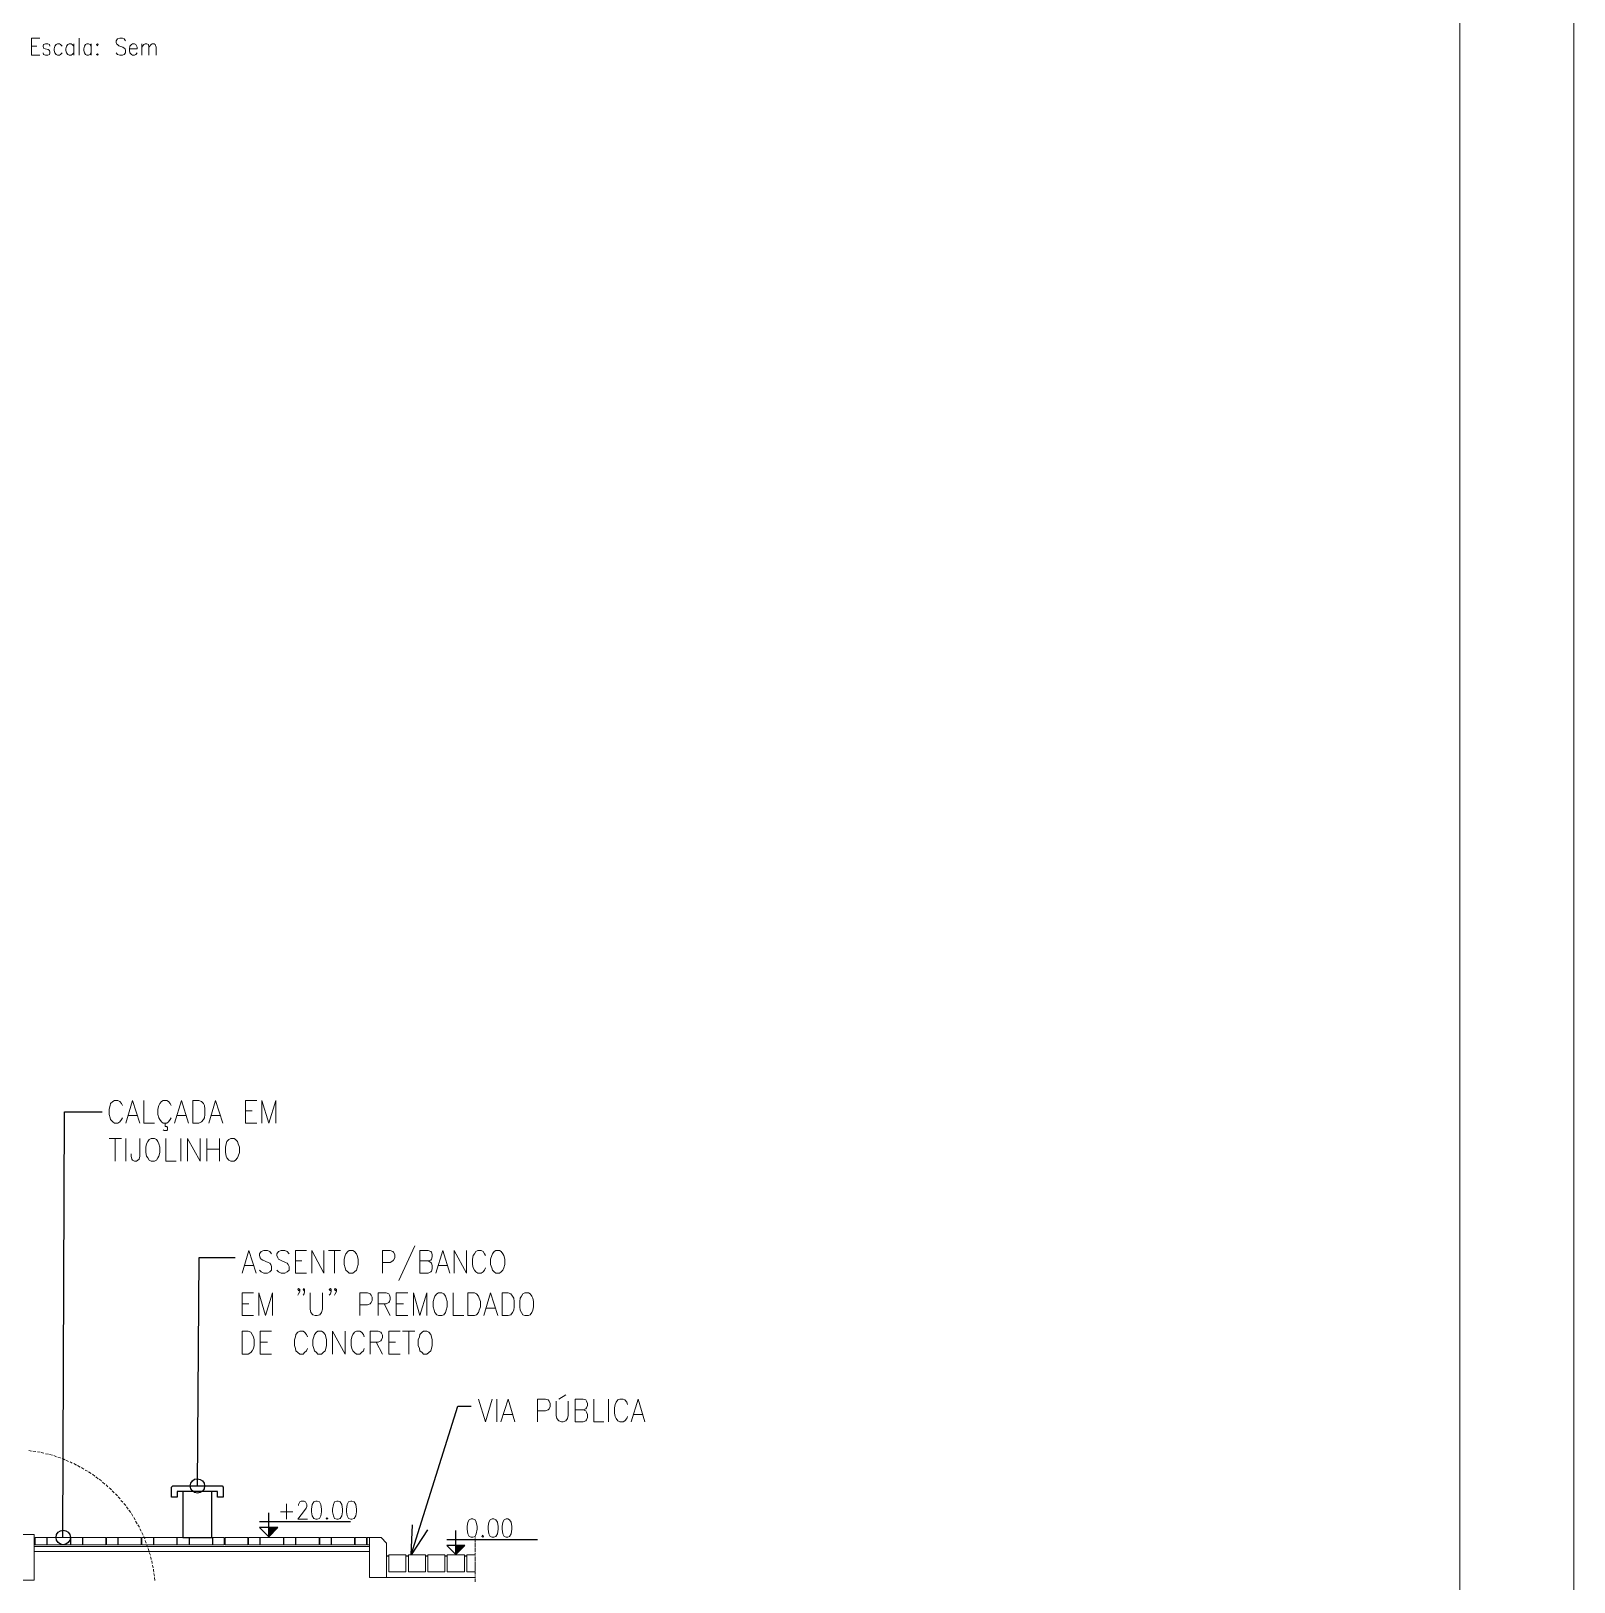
# Model space of a CAD drawing. Header units: millimetres. Extents: x 2928 to 3112, y 1220 to 1280.
# Drawn here: x 3098.58 to 3112.05, y 1233.97 to 1247.51 of the extents above; entities that cross this region are included whole.
import ezdxf
from ezdxf.xclip import XClip

# ---------------------------------------------------------------- set-up
doc = ezdxf.new("R2010")
doc.units = ezdxf.units.MM

# ---------------------------------------------------------------- blocks, each defined once
blk = doc.blocks.new('MF14B49E0')
at = {"color": 7, "linetype": 'Continuous', "lineweight": 9, "true_color": 0x000007}
blk.add_lwpolyline([(840.03, 593.45), (0, 593.45), (0, 0.23), (840.03, 0.23)], close=True, dxfattribs=at)

msp = doc.modelspace()

# ---------------------------------------------------------------- hatches: boundary and pattern name
at = {"true_color": 0x9a9a9a}
for points in [[(3100.65245, 1234.44142), (3100.72854, 1234.44142), (3100.65245, 1234.36203)], [(3102.28328, 1234.28595), (3102.36268, 1234.28595), (3102.28328, 1234.20656)]]:
    msp.add_hatch(color=253, dxfattribs=at).paths.add_polyline_path(points)

# ---------------------------------------------------------------- linework, layer by layer
at = {"color": 7, "linetype": 'Continuous', "lineweight": 9, "true_color": 0x000007}
for points in [[(3111.04942, 1279.22812), (3030.52665, 1279.22812), (3030.52665, 1221.89096), (3111.04942, 1221.89096)], [(3099.15394, 1247.39877), (3099.14732, 1247.39215), (3099.15394, 1247.38223), (3099.16055, 1247.39215)], [(3099.15394, 1247.31276), (3099.14732, 1247.30615), (3099.15394, 1247.29953), (3099.16055, 1247.30615)], [(3099.98755, 1237.97434), (3099.98755, 1238.17282), (3100.04048, 1238.17282), (3100.06363, 1238.1629), (3100.08017, 1238.14636), (3100.0901, 1238.12651), (3100.0934, 1238.09674), (3100.0934, 1238.05043), (3100.0901, 1238.02066), (3100.08017, 1238.00412), (3100.06363, 1237.98427), (3100.04048, 1237.97434)], [(3099.62367, 1237.83872), (3099.60713, 1237.8321), (3099.5939, 1237.81225), (3099.58398, 1237.7924), (3099.57736, 1237.76263), (3099.57736, 1237.71632), (3099.58398, 1237.68655), (3099.5939, 1237.67001), (3099.60713, 1237.65016), (3099.62367, 1237.64024), (3099.65344, 1237.64024), (3099.66998, 1237.65016), (3099.68321, 1237.67001), (3099.68983, 1237.68655), (3099.69975, 1237.71632), (3099.69975, 1237.76263), (3099.68983, 1237.7924), (3099.68321, 1237.81225), (3099.66998, 1237.8321), (3099.65344, 1237.83872)], [(3100.31835, 1237.83872), (3100.30181, 1237.8321), (3100.28527, 1237.81225), (3100.27865, 1237.7924), (3100.27203, 1237.76263), (3100.27203, 1237.71632), (3100.27865, 1237.68655), (3100.28527, 1237.67001), (3100.30181, 1237.65016), (3100.31835, 1237.64024), (3100.34812, 1237.64024), (3100.36135, 1237.65016), (3100.37789, 1237.67001), (3100.38451, 1237.68655), (3100.39443, 1237.71632), (3100.39443, 1237.76263), (3100.38451, 1237.7924), (3100.37789, 1237.81225), (3100.36135, 1237.8321), (3100.34812, 1237.83872)], [(3101.35374, 1236.86286), (3101.34051, 1236.85294), (3101.32397, 1236.83309), (3101.31736, 1236.81655), (3101.30743, 1236.78678), (3101.30743, 1236.74047), (3101.31736, 1236.7107), (3101.32397, 1236.69085), (3101.34051, 1236.67431), (3101.35374, 1236.66438), (3101.38351, 1236.66438), (3101.40005, 1236.67431), (3101.41659, 1236.69085), (3101.42321, 1236.7107), (3101.42983, 1236.74047), (3101.42983, 1236.78678), (3101.42321, 1236.81655), (3101.41659, 1236.83309), (3101.40005, 1236.85294), (3101.38351, 1236.86286)], [(3102.63393, 1236.86286), (3102.61739, 1236.85294), (3102.60416, 1236.83309), (3102.59754, 1236.81655), (3102.58762, 1236.78678), (3102.58762, 1236.74047), (3102.59754, 1236.7107), (3102.60416, 1236.69085), (3102.61739, 1236.67431), (3102.63393, 1236.66438), (3102.6637, 1236.66438), (3102.68024, 1236.67431), (3102.69347, 1236.69085), (3102.7034, 1236.7107), (3102.71001, 1236.74047), (3102.71001, 1236.78678), (3102.7034, 1236.81655), (3102.69347, 1236.83309), (3102.68024, 1236.85294), (3102.6637, 1236.86286)], [(3102.13112, 1236.49237), (3102.11789, 1236.48245), (3102.10135, 1236.4626), (3102.09473, 1236.44606), (3102.08481, 1236.41629), (3102.08481, 1236.36997), (3102.09473, 1236.3402), (3102.10135, 1236.32036), (3102.11789, 1236.30051), (3102.13112, 1236.29389), (3102.16089, 1236.29389), (3102.17743, 1236.30051), (3102.19397, 1236.32036), (3102.20058, 1236.3402), (3102.2072, 1236.36997), (3102.2072, 1236.41629), (3102.20058, 1236.44606), (3102.19397, 1236.4626), (3102.17743, 1236.48245), (3102.16089, 1236.49237)], [(3102.38914, 1236.29389), (3102.38914, 1236.49237), (3102.44538, 1236.49237), (3102.46522, 1236.48245), (3102.48176, 1236.4626), (3102.48838, 1236.44606), (3102.4983, 1236.41629), (3102.4983, 1236.36997), (3102.48838, 1236.3402), (3102.48176, 1236.32036), (3102.46522, 1236.30051), (3102.44538, 1236.29389)], [(3102.68686, 1236.29389), (3102.68686, 1236.49237), (3102.73979, 1236.49237), (3102.76294, 1236.48245), (3102.77948, 1236.4626), (3102.7894, 1236.44606), (3102.79271, 1236.41629), (3102.79271, 1236.36997), (3102.7894, 1236.3402), (3102.77948, 1236.32036), (3102.76294, 1236.30051), (3102.73979, 1236.29389)], [(3102.88534, 1236.49237), (3102.8688, 1236.48245), (3102.85556, 1236.4626), (3102.84564, 1236.44606), (3102.84233, 1236.41629), (3102.84233, 1236.36997), (3102.84564, 1236.3402), (3102.85556, 1236.32036), (3102.8688, 1236.30051), (3102.88534, 1236.29389), (3102.91842, 1236.29389), (3102.93165, 1236.30051), (3102.94819, 1236.32036), (3102.9548, 1236.3402), (3102.96142, 1236.36997), (3102.96142, 1236.41629), (3102.9548, 1236.44606), (3102.94819, 1236.4626), (3102.93165, 1236.48245), (3102.91842, 1236.49237)], [(3100.41759, 1235.95648), (3100.41759, 1236.15826), (3100.47051, 1236.15826), (3100.49367, 1236.14834), (3100.5069, 1236.12849), (3100.51682, 1236.10864), (3100.52344, 1236.08218), (3100.52344, 1236.03256), (3100.51682, 1236.0061), (3100.5069, 1235.98625), (3100.49367, 1235.96971), (3100.47051, 1235.95648)], [(3101.07918, 1236.15826), (3101.06595, 1236.14834), (3101.04941, 1236.12849), (3101.04279, 1236.10864), (3101.03618, 1236.08218), (3101.03618, 1236.03256), (3101.04279, 1236.0061), (3101.04941, 1235.98625), (3101.06595, 1235.96971), (3101.07918, 1235.95648), (3101.11226, 1235.95648), (3101.12549, 1235.96971), (3101.14203, 1235.98625), (3101.14865, 1236.0061), (3101.15526, 1236.03256), (3101.15526, 1236.08218), (3101.14865, 1236.10864), (3101.14203, 1236.12849), (3101.12549, 1236.14834), (3101.11226, 1236.15826)], [(3102.00211, 1236.15826), (3101.98887, 1236.14834), (3101.96903, 1236.12849), (3101.96572, 1236.10864), (3101.95579, 1236.08218), (3101.95579, 1236.03256), (3101.96572, 1236.0061), (3101.96903, 1235.98625), (3101.98887, 1235.96971), (3102.00211, 1235.95648), (3102.03188, 1235.95648), (3102.04842, 1235.96971), (3102.06496, 1235.98625), (3102.07157, 1236.0061), (3102.07819, 1236.03256), (3102.07819, 1236.08218), (3102.07157, 1236.10864), (3102.06496, 1236.12849), (3102.04842, 1236.14834), (3102.03188, 1236.15826)], [(3101.06264, 1234.67298), (3101.04279, 1234.66637), (3101.02956, 1234.64321), (3101.02295, 1234.60352), (3101.02295, 1234.58036), (3101.02956, 1234.54397), (3101.04279, 1234.52082), (3101.06264, 1234.5142), (3101.07256, 1234.5142), (3101.09241, 1234.52082), (3101.10564, 1234.54397), (3101.11226, 1234.58036), (3101.11226, 1234.60352), (3101.10564, 1234.64321), (3101.09241, 1234.66637), (3101.07256, 1234.67298)], [(3101.24458, 1234.67298), (3101.22473, 1234.66637), (3101.21481, 1234.64321), (3101.20819, 1234.60352), (3101.20819, 1234.58036), (3101.21481, 1234.54397), (3101.22473, 1234.52082), (3101.24458, 1234.5142), (3101.25781, 1234.5142), (3101.27435, 1234.52082), (3101.28758, 1234.54397), (3101.2942, 1234.58036), (3101.2942, 1234.60352), (3101.28758, 1234.64321), (3101.27435, 1234.66637), (3101.25781, 1234.67298)], [(3101.36697, 1234.67298), (3101.34713, 1234.66637), (3101.3339, 1234.64321), (3101.33059, 1234.60352), (3101.33059, 1234.58036), (3101.3339, 1234.54397), (3101.34713, 1234.52082), (3101.36697, 1234.5142), (3101.3769, 1234.5142), (3101.39675, 1234.52082), (3101.40998, 1234.54397), (3101.41659, 1234.58036), (3101.41659, 1234.60352), (3101.40998, 1234.64321), (3101.39675, 1234.66637), (3101.3769, 1234.67298)], [(3101.15857, 1234.52743), (3101.15196, 1234.52082), (3101.15857, 1234.5142), (3101.16519, 1234.52082)], [(3102.41891, 1234.51751), (3102.39906, 1234.51089), (3102.38914, 1234.48774), (3102.38252, 1234.45135), (3102.38252, 1234.42819), (3102.38914, 1234.3885), (3102.39906, 1234.36534), (3102.41891, 1234.35873), (3102.43214, 1234.35873), (3102.45199, 1234.36534), (3102.46192, 1234.3885), (3102.46853, 1234.42819), (3102.46853, 1234.45135), (3102.46192, 1234.48774), (3102.45199, 1234.51089), (3102.43214, 1234.51751)], [(3102.60085, 1234.51751), (3102.58431, 1234.51089), (3102.57108, 1234.48774), (3102.56446, 1234.45135), (3102.56446, 1234.42819), (3102.57108, 1234.3885), (3102.58431, 1234.36534), (3102.60085, 1234.35873), (3102.61408, 1234.35873), (3102.63393, 1234.36534), (3102.64716, 1234.3885), (3102.65378, 1234.42819), (3102.65378, 1234.45135), (3102.64716, 1234.48774), (3102.63393, 1234.51089), (3102.61408, 1234.51751)], [(3102.72325, 1234.51751), (3102.70671, 1234.51089), (3102.69347, 1234.48774), (3102.68686, 1234.45135), (3102.68686, 1234.42819), (3102.69347, 1234.3885), (3102.70671, 1234.36534), (3102.72325, 1234.35873), (3102.73648, 1234.35873), (3102.75302, 1234.36534), (3102.76625, 1234.3885), (3102.77286, 1234.42819), (3102.77286, 1234.45135), (3102.76625, 1234.48774), (3102.75302, 1234.51089), (3102.73648, 1234.51751)], [(3098.20124, 1233.98162), (3098.60151, 1233.98162), (3098.60151, 1234.38188), (3098.20124, 1234.38188)], [(3101.67792, 1234.3058), (3101.67792, 1234.00477), (3101.52907, 1234.00477), (3101.52907, 1234.35542), (3101.63161, 1234.35542)], [(3102.51815, 1234.37526), (3102.51153, 1234.36534), (3102.51815, 1234.35873), (3102.52477, 1234.36534)], [(3101.84663, 1234.05439), (3101.69777, 1234.05439), (3101.69777, 1234.20325), (3101.84663, 1234.20325)], [(3102.01865, 1234.05439), (3101.86979, 1234.05439), (3101.86979, 1234.20325), (3102.01865, 1234.20325)], [(3102.18735, 1234.05439), (3102.03849, 1234.05439), (3102.03849, 1234.20325), (3102.18735, 1234.20325)], [(3102.35937, 1234.05439), (3102.2072, 1234.05439), (3102.2072, 1234.20325), (3102.35937, 1234.20325)]]:
    msp.add_lwpolyline(points, close=True, dxfattribs=at)
for points in [[(3098.57835, 1247.29953), (3098.57835, 1247.44839), (3098.65113, 1247.44839)], [(3098.57835, 1247.37892), (3098.62466, 1247.37892), (3098.62466, 1247.37892)], [(3098.74044, 1247.37892), (3098.73713, 1247.39215), (3098.72059, 1247.39877), (3098.70075, 1247.39877), (3098.68421, 1247.39215), (3098.6809, 1247.37892), (3098.68421, 1247.36238), (3098.69744, 1247.35577), (3098.7239, 1247.34915), (3098.73713, 1247.34253), (3098.74044, 1247.32599), (3098.74044, 1247.31938), (3098.73713, 1247.30615), (3098.72059, 1247.29953), (3098.70075, 1247.29953), (3098.68421, 1247.30615), (3098.6809, 1247.31938)], [(3098.8463, 1247.37892), (3098.83306, 1247.39215), (3098.82314, 1247.39877), (3098.8066, 1247.39877), (3098.79337, 1247.39215), (3098.78344, 1247.37892), (3098.77683, 1247.35577), (3098.77683, 1247.34253), (3098.78344, 1247.31938), (3098.79337, 1247.30615), (3098.8066, 1247.29953), (3098.82314, 1247.29953), (3098.83306, 1247.30615), (3098.8463, 1247.31938)], [(3098.94884, 1247.37892), (3098.93561, 1247.39215), (3098.92569, 1247.39877), (3098.90915, 1247.39877), (3098.89592, 1247.39215), (3098.88599, 1247.37892), (3098.87938, 1247.35577), (3098.87938, 1247.34253), (3098.88599, 1247.31938), (3098.89592, 1247.30615), (3098.90915, 1247.29953), (3098.92569, 1247.29953), (3098.93561, 1247.30615), (3098.94884, 1247.31938)], [(3098.94884, 1247.39877), (3098.94884, 1247.29953), (3098.94884, 1247.29953)], [(3098.99516, 1247.44839), (3098.99516, 1247.29953), (3098.99516, 1247.29953)], [(3099.10101, 1247.37892), (3099.09109, 1247.39215), (3099.07785, 1247.39877), (3099.06132, 1247.39877), (3099.05139, 1247.39215), (3099.04147, 1247.37892), (3099.03485, 1247.35577), (3099.03485, 1247.34253), (3099.04147, 1247.31938), (3099.05139, 1247.30615), (3099.06132, 1247.29953), (3099.07785, 1247.29953), (3099.09109, 1247.30615), (3099.10101, 1247.31938)], [(3099.10101, 1247.39877), (3099.10101, 1247.29953), (3099.10101, 1247.29953)], [(3099.39873, 1247.42523), (3099.3888, 1247.44177), (3099.37226, 1247.44839), (3099.34911, 1247.44839), (3099.32926, 1247.44177), (3099.31934, 1247.42523), (3099.31934, 1247.412), (3099.32265, 1247.39877), (3099.32926, 1247.39215), (3099.34249, 1247.38223), (3099.37557, 1247.369), (3099.3888, 1247.36238), (3099.39542, 1247.35577), (3099.39873, 1247.34253), (3099.39873, 1247.31938), (3099.3888, 1247.30615), (3099.37226, 1247.29953), (3099.34911, 1247.29953), (3099.32926, 1247.30615), (3099.31934, 1247.31938)], [(3099.43512, 1247.35577), (3099.50128, 1247.35577), (3099.50128, 1247.369), (3099.49466, 1247.38223), (3099.49135, 1247.39215), (3099.47812, 1247.39877), (3099.46158, 1247.39877), (3099.45166, 1247.39215), (3099.43842, 1247.37892), (3099.43512, 1247.35577), (3099.43512, 1247.34253), (3099.43842, 1247.31938), (3099.45166, 1247.30615), (3099.46158, 1247.29953), (3099.47812, 1247.29953), (3099.49135, 1247.30615), (3099.50128, 1247.31938)], [(3099.54097, 1247.39877), (3099.54097, 1247.29953), (3099.54097, 1247.29953)], [(3099.54097, 1247.369), (3099.56082, 1247.39215), (3099.57074, 1247.39877), (3099.58728, 1247.39877), (3099.60052, 1247.39215), (3099.60382, 1247.369), (3099.60382, 1247.29953)], [(3099.60382, 1247.369), (3099.62367, 1247.39215), (3099.63359, 1247.39877), (3099.65013, 1247.39877), (3099.66006, 1247.39215), (3099.66667, 1247.369), (3099.66667, 1247.29953)], [(3098.57835, 1247.29953), (3098.65113, 1247.29953), (3098.65113, 1247.29953)], [(3099.37226, 1238.12651), (3099.36565, 1238.14636), (3099.34911, 1238.1629), (3099.33257, 1238.17282), (3099.3028, 1238.17282), (3099.28957, 1238.1629), (3099.26972, 1238.14636), (3099.26641, 1238.12651), (3099.25649, 1238.09674), (3099.25649, 1238.05043), (3099.26641, 1238.02066), (3099.26972, 1238.00412), (3099.28957, 1237.98427), (3099.3028, 1237.97434), (3099.33257, 1237.97434), (3099.34911, 1237.98427), (3099.36565, 1238.00412), (3099.37226, 1238.02066)], [(3099.40204, 1237.97434), (3099.46158, 1238.17282), (3099.52443, 1237.97434)], [(3099.56082, 1238.17282), (3099.56082, 1237.97434), (3099.65344, 1237.97434)], [(3099.79899, 1238.12651), (3099.78907, 1238.14636), (3099.77584, 1238.1629), (3099.7593, 1238.17282), (3099.72953, 1238.17282), (3099.71299, 1238.1629), (3099.69975, 1238.14636), (3099.68983, 1238.12651), (3099.68321, 1238.09674), (3099.68321, 1238.05043), (3099.68983, 1238.02066), (3099.69975, 1238.00412), (3099.71299, 1237.98427), (3099.72953, 1237.97434), (3099.7593, 1237.97434), (3099.77584, 1237.98427), (3099.78907, 1238.00412), (3099.79899, 1238.02066)], [(3099.82877, 1237.97434), (3099.88831, 1238.17282), (3099.95116, 1237.97434)], [(3100.12648, 1237.97434), (3100.18603, 1238.17282), (3100.24888, 1237.97434)], [(3100.44736, 1237.97434), (3100.44736, 1238.17282), (3100.5466, 1238.17282)], [(3100.5896, 1237.97434), (3100.5896, 1238.17282), (3100.65245, 1237.97434), (3100.712, 1238.17282), (3100.712, 1237.97434)], [(3099.42519, 1238.0405), (3099.50128, 1238.0405), (3099.50128, 1238.0405)], [(3099.72953, 1237.9148), (3099.73614, 1237.90818), (3099.7593, 1237.90818), (3099.76591, 1237.9148), (3099.76591, 1237.93465), (3099.7593, 1237.94457), (3099.74607, 1237.94457), (3099.74607, 1237.97434)], [(3099.85192, 1238.0405), (3099.928, 1238.0405), (3099.928, 1238.0405)], [(3100.14633, 1238.0405), (3100.22241, 1238.0405), (3100.22241, 1238.0405)], [(3100.44736, 1238.0802), (3100.5069, 1238.0802), (3100.5069, 1238.0802)], [(3100.44736, 1237.97434), (3100.5466, 1237.97434), (3100.5466, 1237.97434)], [(3099.25649, 1237.83872), (3099.36565, 1237.83872), (3099.36565, 1237.83872)], [(3099.30941, 1237.83872), (3099.30941, 1237.64024), (3099.30941, 1237.64024)], [(3099.40204, 1237.83872), (3099.40204, 1237.64024), (3099.40204, 1237.64024)], [(3099.52443, 1237.83872), (3099.52443, 1237.68655), (3099.51782, 1237.66009), (3099.50789, 1237.65016), (3099.49466, 1237.64024), (3099.47812, 1237.64024), (3099.46158, 1237.65016), (3099.45496, 1237.66009), (3099.44835, 1237.68655), (3099.44835, 1237.7064)], [(3099.75268, 1237.83872), (3099.75268, 1237.64024), (3099.842, 1237.64024)], [(3099.88169, 1237.83872), (3099.88169, 1237.64024), (3099.88169, 1237.64024)], [(3099.94124, 1237.64024), (3099.94124, 1237.83872), (3100.0504, 1237.64024), (3100.0504, 1237.83872)], [(3100.10994, 1237.83872), (3100.10994, 1237.64024), (3100.10994, 1237.64024)], [(3100.21911, 1237.83872), (3100.21911, 1237.64024), (3100.21911, 1237.64024)], [(3100.10994, 1237.74609), (3100.21911, 1237.74609), (3100.21911, 1237.74609)], [(3101.92602, 1236.90256), (3101.78709, 1236.59823), (3101.78709, 1236.59823)], [(3100.41759, 1236.66438), (3100.47713, 1236.86286), (3100.53998, 1236.66438)], [(3100.67561, 1236.83309), (3100.65907, 1236.85294), (3100.63922, 1236.86286), (3100.60614, 1236.86286), (3100.58298, 1236.85294), (3100.56975, 1236.83309), (3100.56975, 1236.81655), (3100.57637, 1236.7967), (3100.58298, 1236.78678), (3100.59952, 1236.77686), (3100.64584, 1236.75701), (3100.65907, 1236.75039), (3100.66899, 1236.74047), (3100.67561, 1236.72062), (3100.67561, 1236.69085), (3100.65907, 1236.67431), (3100.63922, 1236.66438), (3100.60614, 1236.66438), (3100.58298, 1236.67431), (3100.56975, 1236.69085)], [(3100.82777, 1236.83309), (3100.81123, 1236.85294), (3100.79139, 1236.86286), (3100.75831, 1236.86286), (3100.73515, 1236.85294), (3100.72192, 1236.83309), (3100.72192, 1236.81655), (3100.72854, 1236.7967), (3100.73515, 1236.78678), (3100.75169, 1236.77686), (3100.798, 1236.75701), (3100.81123, 1236.75039), (3100.82116, 1236.74047), (3100.82777, 1236.72062), (3100.82777, 1236.69085), (3100.81123, 1236.67431), (3100.79139, 1236.66438), (3100.75831, 1236.66438), (3100.73515, 1236.67431), (3100.72192, 1236.69085)], [(3100.88401, 1236.66438), (3100.88401, 1236.86286), (3100.97994, 1236.86286)], [(3100.88401, 1236.77024), (3100.94025, 1236.77024), (3100.94025, 1236.77024)], [(3101.02625, 1236.66438), (3101.02625, 1236.86286), (3101.13211, 1236.66438), (3101.13211, 1236.86286)], [(3101.1718, 1236.86286), (3101.27766, 1236.86286), (3101.27766, 1236.86286)], [(3101.22473, 1236.86286), (3101.22473, 1236.66438), (3101.22473, 1236.66438)], [(3101.64484, 1236.66438), (3101.64484, 1236.86286), (3101.711, 1236.86286), (3101.73416, 1236.85294), (3101.74078, 1236.84632), (3101.7507, 1236.82648), (3101.7507, 1236.7967), (3101.74078, 1236.77686), (3101.73416, 1236.77024), (3101.711, 1236.75701), (3101.64484, 1236.75701)], [(3102.0418, 1236.77024), (3102.06496, 1236.75701), (3102.07157, 1236.75039), (3102.07819, 1236.73054), (3102.07819, 1236.70077), (3102.07157, 1236.68092), (3102.06496, 1236.67431), (3102.0418, 1236.66438), (3101.96903, 1236.66438), (3101.96903, 1236.86286), (3102.0418, 1236.86286), (3102.06496, 1236.85294), (3102.07157, 1236.84632), (3102.07819, 1236.82648), (3102.07819, 1236.80663), (3102.07157, 1236.78678), (3102.06496, 1236.77686), (3102.0418, 1236.77024), (3101.96903, 1236.77024)], [(3102.10796, 1236.66438), (3102.17081, 1236.86286), (3102.23036, 1236.66438)], [(3102.27005, 1236.66438), (3102.27005, 1236.86286), (3102.37591, 1236.66438), (3102.37591, 1236.86286)], [(3102.54131, 1236.81655), (3102.53469, 1236.83309), (3102.52146, 1236.85294), (3102.50492, 1236.86286), (3102.47515, 1236.86286), (3102.45861, 1236.85294), (3102.44538, 1236.83309), (3102.43545, 1236.81655), (3102.42884, 1236.78678), (3102.42884, 1236.74047), (3102.43545, 1236.7107), (3102.44538, 1236.69085), (3102.45861, 1236.67431), (3102.47515, 1236.66438), (3102.50492, 1236.66438), (3102.52146, 1236.67431), (3102.53469, 1236.69085), (3102.54131, 1236.7107)], [(3100.44074, 1236.73054), (3100.51682, 1236.73054), (3100.51682, 1236.73054)], [(3100.88401, 1236.66438), (3100.97994, 1236.66438), (3100.97994, 1236.66438)], [(3102.13112, 1236.73054), (3102.2072, 1236.73054), (3102.2072, 1236.73054)], [(3100.41759, 1236.29389), (3100.41759, 1236.49237), (3100.51682, 1236.49237)], [(3100.56314, 1236.29389), (3100.56314, 1236.49237), (3100.62268, 1236.29389), (3100.68222, 1236.49237), (3100.68222, 1236.29389)], [(3100.9204, 1236.52214), (3100.91047, 1236.50891), (3100.90386, 1236.52214), (3100.91047, 1236.52876), (3100.9204, 1236.52214), (3100.9204, 1236.50229), (3100.91047, 1236.48245), (3100.90386, 1236.47252)], [(3100.9634, 1236.52214), (3100.96009, 1236.50891), (3100.95017, 1236.52214), (3100.96009, 1236.52876), (3100.9634, 1236.52214), (3100.9634, 1236.50229), (3100.96009, 1236.48245), (3100.95017, 1236.47252)], [(3101.01302, 1236.49237), (3101.01302, 1236.35013), (3101.01633, 1236.32036), (3101.03618, 1236.30051), (3101.05602, 1236.29389), (3101.07256, 1236.29389), (3101.09572, 1236.30051), (3101.11226, 1236.32036), (3101.11888, 1236.35013), (3101.11888, 1236.49237)], [(3101.19496, 1236.52214), (3101.18834, 1236.50891), (3101.17842, 1236.52214), (3101.18834, 1236.52876), (3101.19496, 1236.52214), (3101.19496, 1236.50229), (3101.18834, 1236.48245), (3101.17842, 1236.47252)], [(3101.24127, 1236.52214), (3101.23135, 1236.50891), (3101.22473, 1236.52214), (3101.23135, 1236.52876), (3101.24127, 1236.52214), (3101.24127, 1236.50229), (3101.23135, 1236.48245), (3101.22473, 1236.47252)], [(3101.44637, 1236.29389), (3101.44637, 1236.49237), (3101.51253, 1236.49237), (3101.53568, 1236.48245), (3101.54561, 1236.47252), (3101.55222, 1236.45267), (3101.55222, 1236.42621), (3101.54561, 1236.40636), (3101.53568, 1236.39644), (3101.51253, 1236.38651), (3101.44637, 1236.38651)], [(3101.60515, 1236.29389), (3101.60515, 1236.49237), (3101.67462, 1236.49237), (3101.69777, 1236.48245), (3101.70439, 1236.47252), (3101.711, 1236.45267), (3101.711, 1236.43283), (3101.70439, 1236.41629), (3101.69777, 1236.40636), (3101.67462, 1236.39644), (3101.60515, 1236.39644)], [(3101.76393, 1236.29389), (3101.76393, 1236.49237), (3101.86317, 1236.49237)], [(3101.91279, 1236.29389), (3101.91279, 1236.49237), (3101.96903, 1236.29389), (3102.03188, 1236.49237), (3102.03188, 1236.29389)], [(3102.26013, 1236.49237), (3102.26013, 1236.29389), (3102.35275, 1236.29389)], [(3102.52807, 1236.29389), (3102.58762, 1236.49237), (3102.65047, 1236.29389)], [(3100.41759, 1236.39644), (3100.47713, 1236.39644), (3100.47713, 1236.39644)], [(3101.65808, 1236.39644), (3101.711, 1236.29389), (3101.711, 1236.29389)], [(3101.76393, 1236.39644), (3101.82678, 1236.39644), (3101.82678, 1236.39644)], [(3102.55123, 1236.35674), (3102.62731, 1236.35674), (3102.62731, 1236.35674)], [(3100.41759, 1236.29389), (3100.51682, 1236.29389), (3100.51682, 1236.29389)], [(3101.76393, 1236.29389), (3101.86317, 1236.29389), (3101.86317, 1236.29389)], [(3100.57637, 1235.95648), (3100.57637, 1236.15826), (3100.67561, 1236.15826)], [(3100.98987, 1236.10864), (3100.97994, 1236.12849), (3100.9634, 1236.14834), (3100.95017, 1236.15826), (3100.9204, 1236.15826), (3100.90386, 1236.14834), (3100.88732, 1236.12849), (3100.88401, 1236.10864), (3100.87409, 1236.08218), (3100.87409, 1236.03256), (3100.88401, 1236.0061), (3100.88732, 1235.98625), (3100.90386, 1235.96971), (3100.9204, 1235.95648), (3100.95017, 1235.95648), (3100.9634, 1235.96971), (3100.97994, 1235.98625), (3100.98987, 1236.0061)], [(3101.20819, 1235.95648), (3101.20819, 1236.15826), (3101.31736, 1235.95648), (3101.31736, 1236.15826)], [(3101.48275, 1236.10864), (3101.47614, 1236.12849), (3101.4596, 1236.14834), (3101.44637, 1236.15826), (3101.41659, 1236.15826), (3101.40005, 1236.14834), (3101.38351, 1236.12849), (3101.3769, 1236.10864), (3101.37028, 1236.08218), (3101.37028, 1236.03256), (3101.3769, 1236.0061), (3101.38351, 1235.98625), (3101.40005, 1235.96971), (3101.41659, 1235.95648), (3101.44637, 1235.95648), (3101.4596, 1235.96971), (3101.47614, 1235.98625), (3101.48275, 1236.0061)], [(3101.53568, 1235.95648), (3101.53568, 1236.15826), (3101.60515, 1236.15826), (3101.6283, 1236.14834), (3101.63492, 1236.13842), (3101.64484, 1236.12188), (3101.64484, 1236.10203), (3101.63492, 1236.08218), (3101.6283, 1236.07226), (3101.60515, 1236.06233), (3101.53568, 1236.06233)], [(3101.69777, 1235.95648), (3101.69777, 1236.15826), (3101.79701, 1236.15826)], [(3101.81686, 1236.15826), (3101.92602, 1236.15826), (3101.92602, 1236.15826)], [(3101.8731, 1236.15826), (3101.8731, 1235.95648), (3101.8731, 1235.95648)], [(3100.57637, 1236.06233), (3100.63922, 1236.06233), (3100.63922, 1236.06233)], [(3100.57637, 1235.95648), (3100.67561, 1235.95648), (3100.67561, 1235.95648)], [(3101.58861, 1236.06233), (3101.64484, 1235.95648), (3101.64484, 1235.95648)], [(3101.69777, 1236.06233), (3101.75732, 1236.06233), (3101.75732, 1236.06233)], [(3101.69777, 1235.95648), (3101.79701, 1235.95648), (3101.79701, 1235.95648)], [(3102.48176, 1235.56283), (3102.54131, 1235.36435), (3102.60085, 1235.56283)], [(3102.64055, 1235.56283), (3102.64055, 1235.36435), (3102.64055, 1235.36435)], [(3102.67693, 1235.36435), (3102.73979, 1235.56283), (3102.79933, 1235.36435)], [(3102.99781, 1235.36435), (3102.99781, 1235.56283), (3103.06727, 1235.56283), (3103.09043, 1235.55621), (3103.09705, 1235.54629), (3103.10697, 1235.52644), (3103.10697, 1235.49998), (3103.09705, 1235.48013), (3103.09043, 1235.47021), (3103.06727, 1235.46028), (3102.99781, 1235.46028)], [(3103.1599, 1235.54629), (3103.1599, 1235.42059), (3103.16651, 1235.39412), (3103.18305, 1235.37427), (3103.20621, 1235.36435), (3103.21944, 1235.36435), (3103.2426, 1235.37427), (3103.25914, 1235.39412), (3103.26575, 1235.42059), (3103.26575, 1235.54629)], [(3103.2426, 1235.60252), (3103.18305, 1235.56283), (3103.18305, 1235.56283)], [(3103.39476, 1235.47021), (3103.41792, 1235.46028), (3103.42454, 1235.45036), (3103.43446, 1235.43051), (3103.43446, 1235.40405), (3103.42454, 1235.3842), (3103.41792, 1235.37427), (3103.39476, 1235.36435), (3103.3253, 1235.36435), (3103.3253, 1235.56283), (3103.39476, 1235.56283), (3103.41792, 1235.55621), (3103.42454, 1235.54629), (3103.43446, 1235.52644), (3103.43446, 1235.50659), (3103.42454, 1235.48675), (3103.41792, 1235.48013), (3103.39476, 1235.47021), (3103.3253, 1235.47021)], [(3103.48739, 1235.56283), (3103.48739, 1235.36435), (3103.5767, 1235.36435)], [(3103.6164, 1235.56283), (3103.6164, 1235.36435), (3103.6164, 1235.36435)], [(3103.7818, 1235.51652), (3103.77518, 1235.53636), (3103.75864, 1235.55621), (3103.74541, 1235.56283), (3103.71564, 1235.56283), (3103.6991, 1235.55621), (3103.68256, 1235.53636), (3103.67594, 1235.51652), (3103.66933, 1235.48675), (3103.66933, 1235.44043), (3103.67594, 1235.41066), (3103.68256, 1235.39412), (3103.6991, 1235.37427), (3103.71564, 1235.36435), (3103.74541, 1235.36435), (3103.75864, 1235.37427), (3103.77518, 1235.39412), (3103.7818, 1235.41066)], [(3103.81488, 1235.36435), (3103.87442, 1235.56283), (3103.93396, 1235.36435)], [(3102.70009, 1235.43051), (3102.77617, 1235.43051), (3102.77617, 1235.43051)], [(3103.83473, 1235.43051), (3103.91081, 1235.43051), (3103.91081, 1235.43051)], [(3098.57835, 1235.10964), (3098.55519, 1235.11625), (3098.55519, 1235.11625)], [(3098.61805, 1235.10633), (3098.59158, 1235.10964), (3098.59158, 1235.10964)], [(3098.65443, 1235.09971), (3098.63128, 1235.10302), (3098.63128, 1235.10302)], [(3098.68751, 1235.0931), (3098.66436, 1235.0964), (3098.66436, 1235.0964)], [(3098.72721, 1235.08317), (3098.70075, 1235.08648), (3098.70075, 1235.08648)], [(3098.7636, 1235.07325), (3098.73713, 1235.07986), (3098.73713, 1235.07986)], [(3098.79668, 1235.06002), (3098.77352, 1235.06994), (3098.77352, 1235.06994)], [(3098.83306, 1235.05009), (3098.82976, 1235.05009), (3098.80991, 1235.05671)], [(3098.86945, 1235.03355), (3098.8463, 1235.04678), (3098.8463, 1235.04678)], [(3098.90253, 1235.02032), (3098.87938, 1235.03024), (3098.87938, 1235.03024)], [(3098.93561, 1235.00378), (3098.92569, 1235.0104), (3098.91576, 1235.01701)], [(3098.972, 1234.98724), (3098.94884, 1235.00047), (3098.94884, 1235.00047)], [(3099.00508, 1234.9707), (3098.98192, 1234.98393), (3098.98192, 1234.98393)], [(3099.03485, 1234.95085), (3099.01831, 1234.96408), (3099.015, 1234.96739)], [(3099.06793, 1234.93431), (3099.04808, 1234.94424), (3099.04808, 1234.94424)], [(3099.10101, 1234.91447), (3099.07785, 1234.9277), (3099.07785, 1234.9277)], [(3099.13078, 1234.89131), (3099.11093, 1234.90785), (3099.11093, 1234.90785)], [(3099.16055, 1234.86815), (3099.14071, 1234.88469), (3099.14071, 1234.88469)], [(3099.19033, 1234.84831), (3099.18702, 1234.85161), (3099.17048, 1234.86485)], [(3099.2201, 1234.82184), (3099.20025, 1234.83838), (3099.20025, 1234.83838)], [(3099.24656, 1234.79869), (3099.23002, 1234.81523), (3099.23002, 1234.81523)], [(3099.27633, 1234.77222), (3099.26641, 1234.78215), (3099.25649, 1234.78876)], [(3099.29949, 1234.74576), (3099.28295, 1234.7623), (3099.28295, 1234.7623)], [(3099.32926, 1234.71929), (3099.31272, 1234.73583), (3099.31272, 1234.73583)], [(3099.35242, 1234.69283), (3099.33588, 1234.70937), (3099.33588, 1234.70937)], [(3099.37557, 1234.66306), (3099.35903, 1234.6796), (3099.35903, 1234.6796)], [(3099.40204, 1234.63329), (3099.3855, 1234.65313), (3099.3855, 1234.65313)], [(3099.42188, 1234.60352), (3099.40865, 1234.62336), (3099.40865, 1234.62336)], [(3099.44504, 1234.57374), (3099.4285, 1234.59359), (3099.4285, 1234.59359)], [(3100.80462, 1234.64983), (3100.80462, 1234.5142), (3100.80462, 1234.5142)], [(3100.91047, 1234.63329), (3100.91047, 1234.64321), (3100.91709, 1234.65644), (3100.9204, 1234.66637), (3100.93363, 1234.67298), (3100.96009, 1234.67298), (3100.97002, 1234.66637), (3100.97663, 1234.65644), (3100.98325, 1234.64321), (3100.98325, 1234.62667), (3100.97663, 1234.61013), (3100.9634, 1234.59028), (3100.90386, 1234.5142), (3100.98987, 1234.5142)], [(3099.46489, 1234.54066), (3099.46158, 1234.54728), (3099.45166, 1234.56382)], [(3099.48474, 1234.51089), (3099.4715, 1234.53074), (3099.4715, 1234.53074)], [(3099.50128, 1234.4745), (3099.48804, 1234.49766), (3099.48804, 1234.49766)], [(3099.52112, 1234.44473), (3099.51451, 1234.45796), (3099.50789, 1234.46458)], [(3100.75169, 1234.58036), (3100.86085, 1234.58036), (3100.86085, 1234.58036)], [(3099.53766, 1234.41165), (3099.52443, 1234.4315), (3099.52443, 1234.4315)], [(3099.5542, 1234.37526), (3099.54097, 1234.39842), (3099.54097, 1234.39842)], [(3099.56744, 1234.34219), (3099.56082, 1234.36534), (3099.56082, 1234.36534)], [(3099.58067, 1234.3058), (3099.57074, 1234.32895), (3099.57074, 1234.32895)], [(3099.5939, 1234.26941), (3099.58398, 1234.29257), (3099.58398, 1234.29257)], [(3099.60713, 1234.23302), (3099.59721, 1234.25949), (3099.59721, 1234.25949)], [(3099.61706, 1234.19994), (3099.60713, 1234.2231), (3099.60713, 1234.2231)], [(3099.62367, 1234.16355), (3099.62367, 1234.17017), (3099.61706, 1234.18671)], [(3102.45199, 1234.05439), (3102.37922, 1234.05439), (3102.37922, 1234.20325), (3102.45199, 1234.20325)], [(3099.63359, 1234.12717), (3099.63029, 1234.15032), (3099.63029, 1234.15032)], [(3099.64021, 1234.09078), (3099.6369, 1234.11393), (3099.6369, 1234.11393)], [(3099.64683, 1234.05108), (3099.64352, 1234.07093), (3099.64352, 1234.07755)], [(3099.65344, 1234.018), (3099.64683, 1234.04116), (3099.64683, 1234.04116)], [(3099.65675, 1233.97831), (3099.65344, 1234.00477), (3099.65344, 1234.00477)], [(3101.67792, 1234.00477), (3102.45199, 1234.00477), (3102.45199, 1234.00477)]]:
    msp.add_lwpolyline(points, dxfattribs=at)
at = {"color": 253, "linetype": 'Continuous', "lineweight": -2, "true_color": 0x9a9a9a}
for points in [[(3098.85291, 1234.35542), (3098.86614, 1238.07358), (3099.19694, 1238.07358)], [(3100.02724, 1234.8053), (3100.04378, 1236.80001), (3100.35804, 1236.80001)], [(3101.89294, 1234.20325), (3101.96903, 1234.44473), (3102.29982, 1235.50328), (3102.41891, 1235.50328)], [(3101.36367, 1234.49104), (3100.56975, 1234.49104), (3100.56975, 1234.49104)], [(3100.65245, 1234.36203), (3100.65245, 1234.57044), (3100.65245, 1234.57044)], [(3102.03519, 1234.42158), (3101.89294, 1234.20325), (3101.90618, 1234.46458)], [(3100.72854, 1234.44142), (3100.56975, 1234.44142), (3100.56975, 1234.44142)], [(3100.72854, 1234.44142), (3100.65245, 1234.36203), (3100.56975, 1234.44142)], [(3102.99781, 1234.33557), (3102.20389, 1234.33557), (3102.20389, 1234.33557)], [(3102.28328, 1234.20656), (3102.28328, 1234.41496), (3102.28328, 1234.41496)], [(3101.69777, 1234.19333), (3101.67792, 1234.19333), (3101.67792, 1234.19333)], [(3101.86979, 1234.19333), (3101.84663, 1234.19333), (3101.84663, 1234.19333)], [(3102.03849, 1234.19333), (3102.01865, 1234.19333), (3102.01865, 1234.19333)], [(3102.2072, 1234.19333), (3102.18735, 1234.19333), (3102.18735, 1234.19333)], [(3102.36268, 1234.28595), (3102.20389, 1234.28595), (3102.20389, 1234.28595)], [(3102.36268, 1234.28595), (3102.28328, 1234.20656), (3102.20389, 1234.28595)], [(3102.37922, 1234.19333), (3102.35937, 1234.19333), (3102.35937, 1234.19333)]]:
    msp.add_lwpolyline(points, dxfattribs=at)
for points in [[(3099.81223, 1234.8053), (3100.24226, 1234.8053), (3100.25219, 1234.79538), (3100.25219, 1234.70606), (3100.20257, 1234.70606), (3100.20257, 1234.75568), (3099.85192, 1234.75568), (3099.85192, 1234.70606), (3099.8023, 1234.70606), (3099.8023, 1234.79538)], [(3100.15295, 1234.75568), (3099.90154, 1234.75568), (3099.90154, 1234.35542), (3100.15295, 1234.35542)], [(3100.65245, 1234.44142), (3100.72854, 1234.44142), (3100.65245, 1234.36203)], [(3102.28328, 1234.28595), (3102.36268, 1234.28595), (3102.28328, 1234.20656)]]:
    msp.add_lwpolyline(points, close=True, dxfattribs=at)
at = {"color": 252, "linetype": 'Continuous', "lineweight": 5, "true_color": 0x989898}
for points in [[(3098.60151, 1234.3488), (3098.61143, 1234.3488), (3098.61143, 1234.3488)], [(3098.71398, 1234.3488), (3098.71729, 1234.3488), (3098.71729, 1234.3488)], [(3098.91907, 1234.3488), (3098.92238, 1234.3488), (3098.92238, 1234.3488)], [(3099.02493, 1234.3488), (3099.02824, 1234.3488), (3099.02824, 1234.3488)], [(3099.22671, 1234.3488), (3099.23333, 1234.3488), (3099.23333, 1234.3488)], [(3099.33257, 1234.3488), (3099.33588, 1234.3488), (3099.33588, 1234.3488)], [(3099.53766, 1234.3488), (3099.54097, 1234.3488), (3099.54097, 1234.3488)], [(3099.64352, 1234.3488), (3099.64683, 1234.3488), (3099.64683, 1234.3488)], [(3099.84861, 1234.3488), (3099.85192, 1234.3488), (3099.85192, 1234.3488)], [(3099.95447, 1234.3488), (3099.95778, 1234.3488), (3099.95778, 1234.3488)], [(3100.15956, 1234.3488), (3100.16287, 1234.3488), (3100.16287, 1234.3488)], [(3100.26211, 1234.3488), (3100.26873, 1234.3488), (3100.26873, 1234.3488)], [(3100.47382, 1234.3488), (3100.46721, 1234.3488), (3100.46721, 1234.3488)], [(3100.57637, 1234.3488), (3100.57306, 1234.3488), (3100.57306, 1234.3488)], [(3100.78146, 1234.3488), (3100.77815, 1234.3488), (3100.77815, 1234.3488)], [(3100.88732, 1234.3488), (3100.88401, 1234.3488), (3100.88401, 1234.3488)], [(3101.09572, 1234.3488), (3101.0891, 1234.3488), (3101.0891, 1234.3488)], [(3101.19827, 1234.3488), (3101.19496, 1234.3488), (3101.19496, 1234.3488)], [(3101.40336, 1234.3488), (3101.40005, 1234.3488), (3101.40005, 1234.3488)], [(3101.50922, 1234.3488), (3101.5026, 1234.3488), (3101.5026, 1234.3488)], [(3101.52907, 1234.35542), (3101.50922, 1234.35542), (3101.50922, 1234.29257), (3101.52907, 1234.29257)], [(3102.45199, 1234.34549), (3102.45199, 1234.35542), (3102.45199, 1234.35542)], [(3102.45199, 1234.32895), (3102.45199, 1234.33888), (3102.45199, 1234.33888)], [(3102.45199, 1234.31572), (3102.45199, 1234.32565), (3102.45199, 1234.32565)], [(3098.60151, 1234.27603), (3101.52907, 1234.27603), (3101.52907, 1234.27603)], [(3098.60151, 1234.23302), (3101.52907, 1234.23302), (3101.52907, 1234.23302)], [(3102.45199, 1234.29918), (3102.45199, 1234.30911), (3102.45199, 1234.30911)], [(3102.45199, 1234.28595), (3102.45199, 1234.29587), (3102.45199, 1234.29587)], [(3102.45199, 1234.26941), (3102.45199, 1234.28264), (3102.45199, 1234.28264)], [(3102.45199, 1234.25618), (3102.45199, 1234.2661), (3102.45199, 1234.2661)], [(3102.45199, 1234.23964), (3102.45199, 1234.25287), (3102.45199, 1234.25287)], [(3102.45199, 1234.22641), (3102.45199, 1234.23633), (3102.45199, 1234.23633)], [(3102.45199, 1234.20987), (3102.45199, 1234.21979), (3102.45199, 1234.21979)], [(3102.45199, 1234.19663), (3102.45199, 1234.20325), (3102.45199, 1234.20325)], [(3102.45199, 1234.18009), (3102.45199, 1234.19002), (3102.45199, 1234.19002)], [(3102.45199, 1234.16355), (3102.45199, 1234.17679), (3102.45199, 1234.17679)], [(3102.45199, 1234.15032), (3102.45199, 1234.16025), (3102.45199, 1234.16025)], [(3102.45199, 1234.13378), (3102.45199, 1234.14701), (3102.45199, 1234.14701)], [(3102.45199, 1234.12055), (3102.45199, 1234.13047), (3102.45199, 1234.13047)], [(3102.45199, 1234.10401), (3102.45199, 1234.11724), (3102.45199, 1234.11724)], [(3102.45199, 1234.09078), (3102.45199, 1234.1007), (3102.45199, 1234.1007)], [(3102.45199, 1234.07424), (3102.45199, 1234.08747), (3102.45199, 1234.08747)], [(3102.45199, 1234.06101), (3102.45199, 1234.07093), (3102.45199, 1234.07093)], [(3102.45199, 1234.04447), (3102.45199, 1234.05439), (3102.45199, 1234.05439)], [(3102.45199, 1234.03124), (3102.45199, 1234.04116), (3102.45199, 1234.04116)], [(3102.45199, 1234.018), (3102.45199, 1234.02462), (3102.45199, 1234.02462)], [(3102.45199, 1234.00146), (3102.45199, 1234.01139), (3102.45199, 1234.01139)], [(3102.45199, 1233.98492), (3102.45199, 1233.99485), (3102.45199, 1233.99485)], [(3102.45199, 1233.96838), (3102.45199, 1233.98162), (3102.45199, 1233.98162)]]:
    msp.add_lwpolyline(points, dxfattribs=at)
for points in [[(3098.61143, 1234.35542), (3098.71398, 1234.35542), (3098.71398, 1234.29257), (3098.61143, 1234.29257)], [(3098.71729, 1234.35542), (3098.91907, 1234.35542), (3098.91907, 1234.29257), (3098.71729, 1234.29257)], [(3098.92238, 1234.35542), (3099.02493, 1234.35542), (3099.02493, 1234.29257), (3098.92238, 1234.29257)], [(3099.02824, 1234.35542), (3099.22671, 1234.35542), (3099.22671, 1234.29257), (3099.02824, 1234.29257)], [(3099.23333, 1234.35542), (3099.33257, 1234.35542), (3099.33257, 1234.29257), (3099.23333, 1234.29257)], [(3099.33588, 1234.35542), (3099.53766, 1234.35542), (3099.53766, 1234.29257), (3099.33588, 1234.29257)], [(3099.54097, 1234.35542), (3099.64352, 1234.35542), (3099.64352, 1234.29257), (3099.54097, 1234.29257)], [(3099.64683, 1234.35542), (3099.84861, 1234.35542), (3099.84861, 1234.29257), (3099.64683, 1234.29257)], [(3099.85192, 1234.35542), (3099.95447, 1234.35542), (3099.95447, 1234.29257), (3099.85192, 1234.29257)], [(3099.95778, 1234.35542), (3100.15956, 1234.35542), (3100.15956, 1234.29257), (3099.95778, 1234.29257)], [(3100.16287, 1234.35542), (3100.26211, 1234.35542), (3100.26211, 1234.29257), (3100.16287, 1234.29257)], [(3100.46721, 1234.35542), (3100.26873, 1234.35542), (3100.26873, 1234.29257), (3100.46721, 1234.29257)], [(3100.57306, 1234.35542), (3100.47382, 1234.35542), (3100.47382, 1234.29257), (3100.57306, 1234.29257)], [(3100.77815, 1234.35542), (3100.57637, 1234.35542), (3100.57637, 1234.29257), (3100.77815, 1234.29257)], [(3100.88401, 1234.35542), (3100.78146, 1234.35542), (3100.78146, 1234.29257), (3100.88401, 1234.29257)], [(3101.0891, 1234.35542), (3100.88732, 1234.35542), (3100.88732, 1234.29257), (3101.0891, 1234.29257)], [(3101.19496, 1234.35542), (3101.09572, 1234.35542), (3101.09572, 1234.29257), (3101.19496, 1234.29257)], [(3101.40005, 1234.35542), (3101.19827, 1234.35542), (3101.19827, 1234.29257), (3101.40005, 1234.29257)], [(3101.5026, 1234.35542), (3101.40336, 1234.35542), (3101.40336, 1234.29257), (3101.5026, 1234.29257)]]:
    msp.add_lwpolyline(points, close=True, dxfattribs=at)
at = {"color": 253, "linetype": 'Continuous', "lineweight": -2, "true_color": 0x9a9a9a}
for points in [[(3100.02724, 1234.74245), (3100.06363, 1234.74245), (3100.0901, 1234.76891), (3100.0901, 1234.8053), (3100.0901, 1234.8053), (3100.0901, 1234.83838), (3100.06363, 1234.86815), (3100.02724, 1234.86815), (3100.02724, 1234.86815), (3099.99416, 1234.86815), (3099.96439, 1234.84169), (3099.96439, 1234.8053), (3099.96439, 1234.8053), (3099.96439, 1234.77222), (3099.99416, 1234.74245), (3100.02724, 1234.74245)], [(3098.85622, 1234.29257), (3098.8893, 1234.29257), (3098.91907, 1234.32234), (3098.91907, 1234.35542), (3098.91907, 1234.35542), (3098.91907, 1234.3918), (3098.8893, 1234.41827), (3098.85622, 1234.41827), (3098.85622, 1234.41827), (3098.81983, 1234.41827), (3098.79337, 1234.3918), (3098.79337, 1234.35542), (3098.79337, 1234.35542), (3098.79337, 1234.32234), (3098.81983, 1234.29257), (3098.85622, 1234.29257)]]:
    msp.add_open_spline(points, degree=3, knots=[0, 0, 0, 0, 0.0625, 0.0625, 0.0625, 0.062501, 0.125, 0.125, 0.125, 0.125001, 0.1875, 0.1875, 0.1875, 0.187501, 1, 1, 1, 1], dxfattribs=at)

# ---------------------------------------------------------------- block references
at = {"color": 7, "true_color": 0xffffff}
ref = msp.add_blockref('MF14B49E0', (3028.04236, 1220.88198), dxfattribs=dict(at, xscale=0.1, yscale=0.1, zscale=0.1))
XClip(ref).set_block_clipping_path([(0, 0.2320201385), (841.02, 594.08)])

doc.saveas('drawing.dxf')
